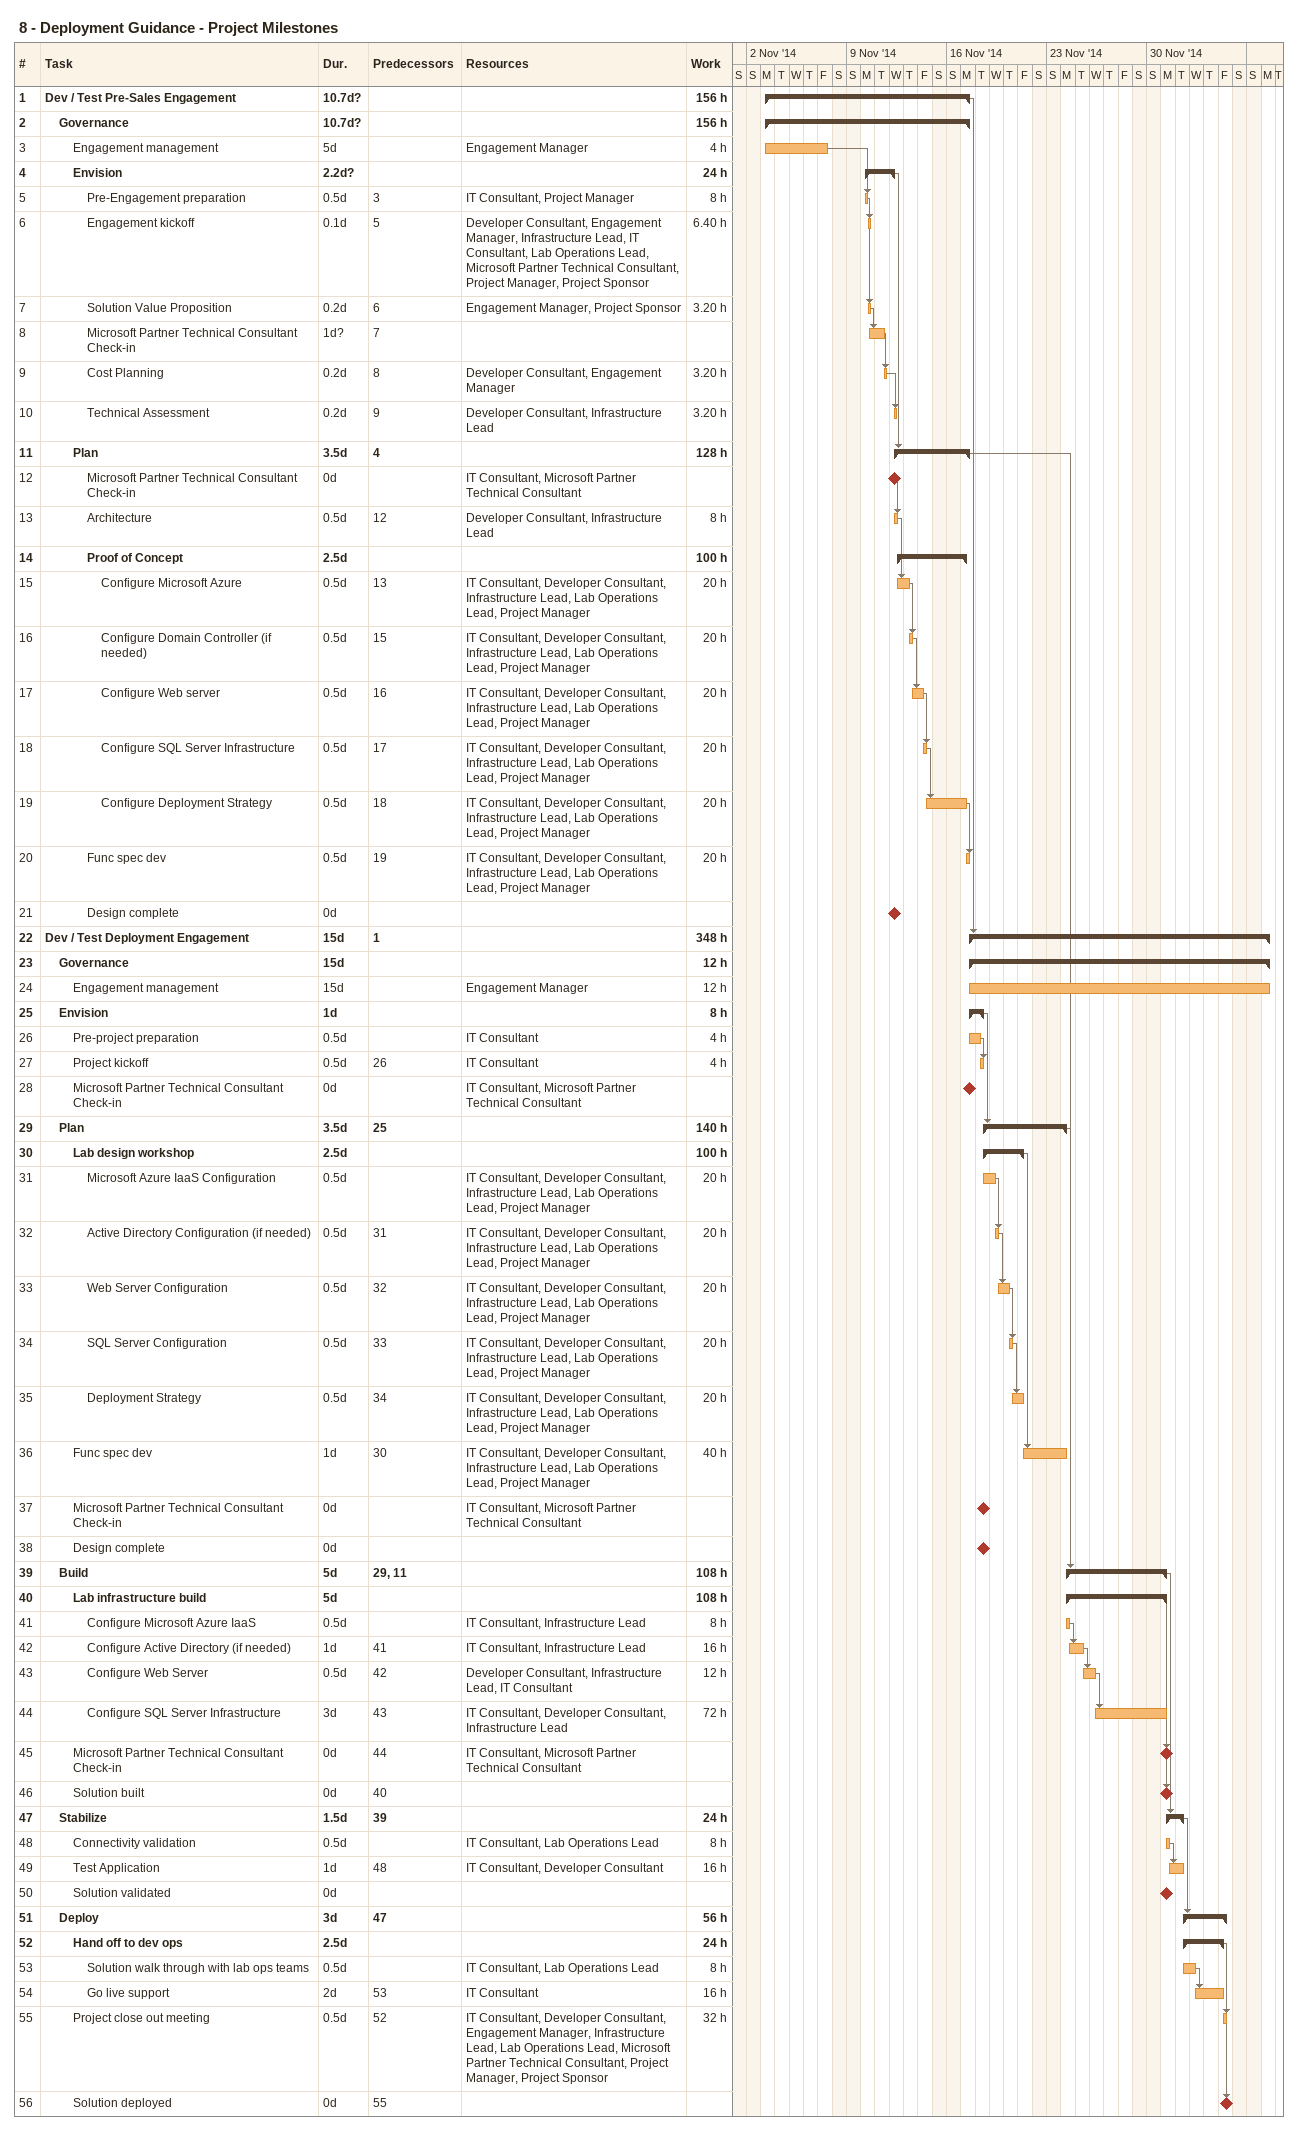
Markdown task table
8 - Deployment Guidance - Project Milestones

| ID | Level | Task | Duration | Start | Finish | Predecessors | Resources | Work (h) |
|---|---|---|---|---|---|---|---|---|
| 1 | 1 | **Dev / Test Pre-Sales Engagement** | 10.7d? | 2014-11-03 | 2014-11-17 |  |  | 156 |
| 2 | 2 | **Governance** | 10.7d? | 2014-11-03 | 2014-11-17 |  |  | 156 |
| 3 | 3 | Engagement management | 5d | 2014-11-03 | 2014-11-07 |  | Engagement Manager | 4 |
| 4 | 3 | **Envision** | 2.2d? | 2014-11-10 | 2014-11-12 |  |  | 24 |
| 5 | 4 | Pre-Engagement preparation | 0.5d | 2014-11-10 | 2014-11-10 | 3 | IT Consultant, Project Manager | 8 |
| 6 | 4 | Engagement kickoff | 0.1d | 2014-11-10 | 2014-11-10 | 5 | Developer Consultant, Engagement Manager, Infrastructure Lead, IT Consultant, Lab Operations Lead, Microsoft Partner Technical Consultant, Project Manager, Project Sponsor | 6.40 |
| 7 | 4 | Solution Value Proposition | 0.2d | 2014-11-10 | 2014-11-10 | 6 | Engagement Manager, Project Sponsor | 3.20 |
| 8 | 4 | Microsoft Partner Technical Consultant Check-in | 1d? | 2014-11-10 | 2014-11-11 | 7 |  |  |
| 9 | 4 | Cost Planning | 0.2d | 2014-11-11 | 2014-11-11 | 8 | Developer Consultant, Engagement Manager | 3.20 |
| 10 | 4 | Technical Assessment | 0.2d | 2014-11-12 | 2014-11-12 | 9 | Developer Consultant, Infrastructure Lead | 3.20 |
| 11 | 3 | **Plan** | 3.5d | 2014-11-12 | 2014-11-17 | 4 |  | 128 |
| 12 | 4 | Microsoft Partner Technical Consultant Check-in | 0d | 2014-11-12 | 2014-11-12 |  | IT Consultant, Microsoft Partner Technical Consultant |  |
| 13 | 4 | Architecture | 0.5d | 2014-11-12 | 2014-11-12 | 12 | Developer Consultant, Infrastructure Lead | 8 |
| 14 | 4 | **Proof of Concept** | 2.5d | 2014-11-12 | 2014-11-17 |  |  | 100 |
| 15 | 5 | Configure Microsoft Azure | 0.5d | 2014-11-12 | 2014-11-13 | 13 | IT Consultant, Developer Consultant, Infrastructure Lead, Lab Operations Lead, Project Manager | 20 |
| 16 | 5 | Configure Domain Controller (if needed) | 0.5d | 2014-11-13 | 2014-11-13 | 15 | IT Consultant, Developer Consultant, Infrastructure Lead, Lab Operations Lead, Project Manager | 20 |
| 17 | 5 | Configure Web server | 0.5d | 2014-11-13 | 2014-11-14 | 16 | IT Consultant, Developer Consultant, Infrastructure Lead, Lab Operations Lead, Project Manager | 20 |
| 18 | 5 | Configure SQL Server Infrastructure | 0.5d | 2014-11-14 | 2014-11-14 | 17 | IT Consultant, Developer Consultant, Infrastructure Lead, Lab Operations Lead, Project Manager | 20 |
| 19 | 5 | Configure Deployment Strategy | 0.5d | 2014-11-14 | 2014-11-17 | 18 | IT Consultant, Developer Consultant, Infrastructure Lead, Lab Operations Lead, Project Manager | 20 |
| 20 | 4 | Func spec dev | 0.5d | 2014-11-17 | 2014-11-17 | 19 | IT Consultant, Developer Consultant, Infrastructure Lead, Lab Operations Lead, Project Manager | 20 |
| 21 | 4 | Design complete | 0d | 2014-11-12 | 2014-11-12 |  |  |  |
| 22 | 1 | **Dev / Test Deployment Engagement** | 15d | 2014-11-17 | 2014-12-08 | 1 |  | 348 |
| 23 | 2 | **Governance** | 15d | 2014-11-17 | 2014-12-08 |  |  | 12 |
| 24 | 3 | Engagement management | 15d | 2014-11-17 | 2014-12-08 |  | Engagement Manager | 12 |
| 25 | 2 | **Envision** | 1d | 2014-11-17 | 2014-11-18 |  |  | 8 |
| 26 | 3 | Pre-project preparation | 0.5d | 2014-11-17 | 2014-11-18 |  | IT Consultant | 4 |
| 27 | 3 | Project kickoff | 0.5d | 2014-11-18 | 2014-11-18 | 26 | IT Consultant | 4 |
| 28 | 3 | Microsoft Partner Technical Consultant Check-in | 0d | 2014-11-17 | 2014-11-17 |  | IT Consultant, Microsoft Partner Technical Consultant |  |
| 29 | 2 | **Plan** | 3.5d | 2014-11-18 | 2014-11-24 | 25 |  | 140 |
| 30 | 3 | **Lab design workshop** | 2.5d | 2014-11-18 | 2014-11-21 |  |  | 100 |
| 31 | 4 | Microsoft Azure IaaS Configuration | 0.5d | 2014-11-18 | 2014-11-19 |  | IT Consultant, Developer Consultant, Infrastructure Lead, Lab Operations Lead, Project Manager | 20 |
| 32 | 4 | Active Directory Configuration (if needed) | 0.5d | 2014-11-19 | 2014-11-19 | 31 | IT Consultant, Developer Consultant, Infrastructure Lead, Lab Operations Lead, Project Manager | 20 |
| 33 | 4 | Web Server Configuration | 0.5d | 2014-11-19 | 2014-11-20 | 32 | IT Consultant, Developer Consultant, Infrastructure Lead, Lab Operations Lead, Project Manager | 20 |
| 34 | 4 | SQL Server Configuration | 0.5d | 2014-11-20 | 2014-11-20 | 33 | IT Consultant, Developer Consultant, Infrastructure Lead, Lab Operations Lead, Project Manager | 20 |
| 35 | 4 | Deployment Strategy | 0.5d | 2014-11-20 | 2014-11-21 | 34 | IT Consultant, Developer Consultant, Infrastructure Lead, Lab Operations Lead, Project Manager | 20 |
| 36 | 3 | Func spec dev | 1d | 2014-11-21 | 2014-11-24 | 30 | IT Consultant, Developer Consultant, Infrastructure Lead, Lab Operations Lead, Project Manager | 40 |
| 37 | 3 | Microsoft Partner Technical Consultant Check-in | 0d | 2014-11-18 | 2014-11-18 |  | IT Consultant, Microsoft Partner Technical Consultant |  |
| 38 | 3 | Design complete | 0d | 2014-11-18 | 2014-11-18 |  |  |  |
| 39 | 2 | **Build** | 5d | 2014-11-24 | 2014-12-01 | 29, 11 |  | 108 |
| 40 | 3 | **Lab infrastructure build** | 5d | 2014-11-24 | 2014-12-01 |  |  | 108 |
| 41 | 4 | Configure Microsoft Azure IaaS | 0.5d | 2014-11-24 | 2014-11-24 |  | IT Consultant, Infrastructure Lead | 8 |
| 42 | 4 | Configure Active Directory (if needed) | 1d | 2014-11-24 | 2014-11-25 | 41 | IT Consultant, Infrastructure Lead | 16 |
| 43 | 4 | Configure Web Server | 0.5d | 2014-11-25 | 2014-11-26 | 42 | Developer Consultant, Infrastructure Lead, IT Consultant | 12 |
| 44 | 4 | Configure SQL Server Infrastructure | 3d | 2014-11-26 | 2014-12-01 | 43 | IT Consultant, Developer Consultant, Infrastructure Lead | 72 |
| 45 | 3 | Microsoft Partner Technical Consultant Check-in | 0d | 2014-12-01 | 2014-12-01 | 44 | IT Consultant, Microsoft Partner Technical Consultant |  |
| 46 | 3 | Solution built | 0d | 2014-12-01 | 2014-12-01 | 40 |  |  |
| 47 | 2 | **Stabilize** | 1.5d | 2014-12-01 | 2014-12-02 | 39 |  | 24 |
| 48 | 3 | Connectivity validation | 0.5d | 2014-12-01 | 2014-12-01 |  | IT Consultant, Lab Operations Lead | 8 |
| 49 | 3 | Test Application | 1d | 2014-12-01 | 2014-12-02 | 48 | IT Consultant, Developer Consultant | 16 |
| 50 | 3 | Solution validated | 0d | 2014-12-01 | 2014-12-01 |  |  |  |
| 51 | 2 | **Deploy** | 3d | 2014-12-02 | 2014-12-05 | 47 |  | 56 |
| 52 | 3 | **Hand off to dev ops** | 2.5d | 2014-12-02 | 2014-12-05 |  |  | 24 |
| 53 | 4 | Solution walk through with lab ops teams | 0.5d | 2014-12-02 | 2014-12-03 |  | IT Consultant, Lab Operations Lead | 8 |
| 54 | 4 | Go live support | 2d | 2014-12-03 | 2014-12-05 | 53 | IT Consultant | 16 |
| 55 | 3 | Project close out meeting | 0.5d | 2014-12-05 | 2014-12-05 | 52 | IT Consultant, Developer Consultant, Engagement Manager, Infrastructure Lead, Lab Operations Lead, Microsoft Partner Technical Consultant, Project Manager, Project Sponsor | 32 |
| 56 | 3 | Solution deployed | 0d | 2014-12-05 | 2014-12-05 | 55 |  |  |
